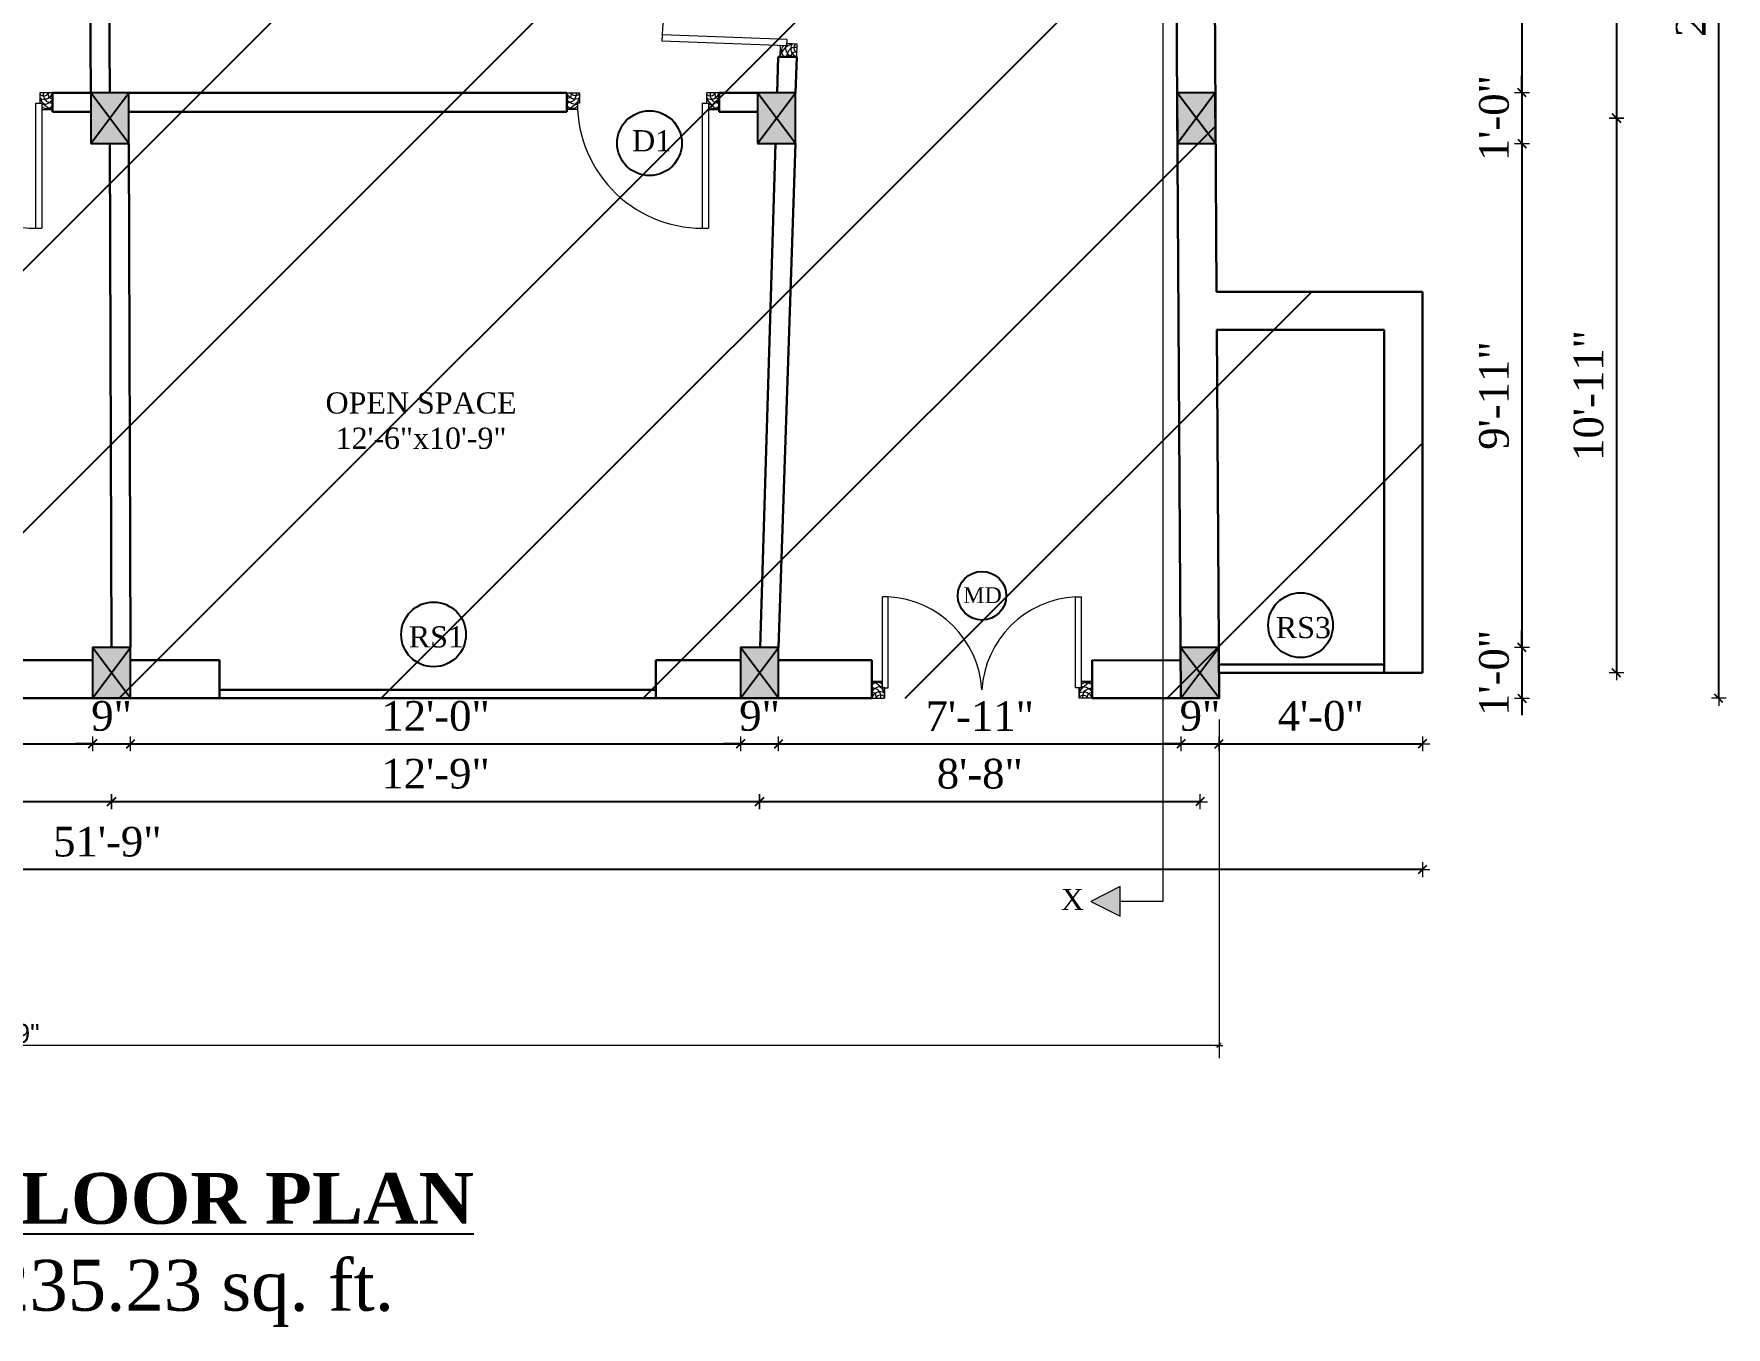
# Model space of a CAD drawing. Header units: inches. Extents: x 4069 to 291496, y -47643 to 12535.
# Drawn here: x 108158.3 to 108557.9, y -9514.3 to -9209 of the extents above; entities that cross this region are included whole.
import ezdxf

# ---------------------------------------------------------------- set-up
doc = ezdxf.new("R2010")
doc.units = ezdxf.units.IN
doc.header["$LTSCALE"] = 5
doc.header["$MEASUREMENT"] = 0
for name, color, linetype, lineweight in [('A-WALL', 7, 'Continuous', 9), ('Dimension', 7, 'Continuous', 18), ('DOOR', 62, 'Continuous', 0)]:
    doc.layers.add(name, color=color, linetype=linetype, lineweight=lineweight)
doc.layers.add('dim line', color=7, linetype='Continuous', lineweight=15, true_color=0xfab2b2)
doc.layers.add('TEXT', color=6, linetype='Continuous')
doc.layers.add('WALL', color=7, linetype='Continuous')
doc.styles.add('ordinary', font='times.ttf')
doc.styles.get("Standard").update_dxf_attribs({"font": 'arial.ttf'})
doc.dimstyles.new('Copy of 96', dxfattribs={"dimtxt": 7, "dimasz": 4, "dimexe": 0.5, "dimexo": 0.5, "dimgap": 3, "dimtad": 1, "dimdec": 1, "dimzin": 11, "dimdsep": 46, "dimlunit": 4, "dimtxsty": 'ordinary', "dimblk": 'OBLIQUE', "dimcen": 0.09, "dimse1": 1, "dimse2": 1, "dimclrt": 6, "dimazin": 0, "dimtfac": 1, "dimtdec": 1, "dimtix": 1, "dimtmove": 2, "dimatfit": 3, "dimldrblk": 'leader', "dimfxl": 0.5, "dimfxlon": 1, "dimtolj": 1, "dimtzin": 0, "dimarcsym": 0})
doc.dimstyles.new('Standard$0', dxfattribs={"dimtxt": 6, "dimasz": 4, "dimexe": 3, "dimexo": 6, "dimgap": 3, "dimtad": 1, "dimdec": 1, "dimzin": 0, "dimdsep": 46, "dimlunit": 4, "dimtxsty": 'Standard', "dimcen": 0.09, "dimclrd": 6, "dimclre": 6, "dimclrt": 7, "dimadec": 0, "dimazin": 0, "dimtfac": 1, "dimtdec": 1, "dimtix": 1, "dimtofl": 0, "dimtmove": 1, "dimatfit": 3, "dimfxl": 1, "dimtolj": 1, "dimtzin": 0, "dimlwd": 18, "dimlwe": 18, "dimarcsym": 0})

# ---------------------------------------------------------------- blocks, each defined once
blk = doc.blocks.new('C1a')
at = {"color": 1, "ltscale": 5}
for p, q in [((18657.75, 4625.76), (18648.75, 4625.76)), ((18648.75, 4625.76), (18648.82, 4613.76)), ((18657.82, 4613.76), (18657.75, 4625.76)), ((18648.82, 4613.76), (18657.82, 4613.76))]:
    blk.add_line(p, q, dxfattribs=at)
blk = doc.blocks.new('A$C27B36B59')
at = {"layer": 'DOOR'}
for p, q in [((0, 4), (0, 0)), ((2.5, 4), (0, 4)), ((2.5, 2.5), (2.5, 4)), ((0, 0), (3, 0)), ((3, 2.5), (2.5, 2.5)), ((3, 0), (3, 2.5))]:
    blk.add_line(p, q, dxfattribs=at)
for centre, radius, start, end in [((-1.4, -0.54), 4.75, 22.1411, 72.838), ((1.34, 2.09), 1.64, 45.138, 144.8948), ((2.21, 0.3), 2.49, 83.3149, 152.658), ((0.13, 0.37), 2.05, 349.4875, 93.6805), ((1.96, -0.47), 2.01, 58.7447, 166.495), ((-0.06, 0.32), 1.13, 343.542, 86.947), ((2.08, -0.4), 1.17, 38.2816, 160.1519)]:
    blk.add_arc(centre, radius, start, end, dxfattribs=at)
blk = doc.blocks.new('D2')
at = {"layer": 'DOOR'}
for p, q in [((74473.95, 24047.59), (74473.95, 24018.09)), ((74473.95, 24047.59), (74475.45, 24047.59)), ((74475.45, 24047.59), (74475.45, 24018.13))]:
    blk.add_line(p, q, dxfattribs=at)
blk.add_arc((74473.95, 24047.59), 29.5, 180, 272.9146, dxfattribs=at)
at = {"layer": 'DOOR', "xscale": -1, "rotation": 180}
blk.add_blockref('A$C27B36B59', (74441.95, 24050.09), dxfattribs=at)
at = {"layer": 'DOOR', "rotation": 180}
blk.add_blockref('A$C27B36B59', (74477.95, 24050.09), dxfattribs=at)
blk = doc.blocks.new('x-x')
at = {"ltscale": 5}
for points in [[(11364.03, -701.52), (11364.03, -694.51), (11357.15, -698.09)], [(11364.03, -1135.52), (11364.03, -1128.51), (11357.15, -1132.09)]]:
    blk.add_hatch(color=256, dxfattribs=at).paths.add_polyline_path(points)
for p, q in [((11364.03, -694.51), (11357.15, -698.09)), ((11364.03, -701.52), (11364.03, -694.51)), ((11357.15, -698.09), (11364.03, -701.52)), ((11374.13, -698.09), (11364.03, -698.09)), ((11374.13, -698.09), (11374.13, -1132.09)), ((11364.03, -1128.51), (11357.15, -1132.09)), ((11364.03, -1135.52), (11364.03, -1128.51)), ((11357.15, -1132.09), (11364.03, -1135.52)), ((11374.13, -1132.09), (11364.03, -1132.09))]:
    blk.add_line(p, q, dxfattribs=at)
at = {"layer": 'A-WALL', "color": 1, "ltscale": 5}
blk.add_line((11374.13, -1120.09), (11374.13, -1132.09), dxfattribs=at)
at = {"layer": 'TEXT', "style": 'ordinary'}
for p in [(11350.08, -700.97), (11350.08, -1134.1)]:
    blk.add_text('X', height=5, dxfattribs=at).set_placement(p)
blk = doc.blocks.new('oblique')
at = {"color": 0, "lineweight": -2}
blk.add_line((0.25, 0.25), (-0.25, -0.25), dxfattribs=at)
at = {"layer": 'dim line', "lineweight": 9}
for p, q in [((-0.4375, 0), (0.4375, 0)), ((0, 0.4375), (0, -0.4375))]:
    blk.add_line(p, q, dxfattribs=at)
blk = doc.blocks.new('*D2795')
at = {"layer": 'A-WALL', "color": 0, "lineweight": -2, "ltscale": 50, "transparency": 16777216}
blk.add_line((108433.62, -9390.27), (108329.62, -9390.27), dxfattribs=at)
at = {"layer": 'Defpoints', "color": 0, "ltscale": 50, "transparency": 16777216}
for p in [(108329.62, -9365.86), (108433.62, -9365.86), (108329.62, -9390.27)]:
    blk.add_point(p, dxfattribs=at)
at = {"layer": 'A-WALL', "color": 0, "lineweight": -2, "ltscale": 50, "transparency": 16777216, "xscale": 4, "yscale": 4, "zscale": 4, "rotation": 180}
blk.add_blockref('oblique', (108329.62, -9390.27), dxfattribs=at)
at = {"layer": 'A-WALL', "color": 0, "lineweight": -2, "ltscale": 50, "transparency": 16777216, "xscale": 4, "yscale": 4, "zscale": 4}
blk.add_blockref('oblique', (108433.62, -9390.27), dxfattribs=at)
at = {"layer": 'A-WALL', "color": 6, "ltscale": 50, "transparency": 16777216, "insert": (108381.62, -9383.71), "char_height": 7, "attachment_point": 5, "style": 'ordinary'}
blk.add_mtext('\\A1;8\'-8"', dxfattribs=at)
blk = doc.blocks.new('_OBLIQUE')
at = {"color": 0, "linetype": 'ByBlock'}
blk.add_line((-0.5, -0.5), (0.5, 0.5), dxfattribs=at)
blk = doc.blocks.new('leader')
at = {"layer": 'Dimension'}
for p, q in [((0, -4.328), (0, 4.328)), ((-4.424, 0), (4.424, 0))]:
    blk.add_line(p, q, dxfattribs=at)
blk = doc.blocks.new('*D2796')
at = {"layer": 'A-WALL', "color": 0, "lineweight": -2, "ltscale": 50, "transparency": 16777216}
blk.add_line((108329.62, -9390.27), (108176.62, -9390.27), dxfattribs=at)
at = {"layer": 'Defpoints', "color": 0, "ltscale": 50, "transparency": 16777216}
for p in [(108176.62, -9365.86), (108329.62, -9365.86), (108176.62, -9390.27)]:
    blk.add_point(p, dxfattribs=at)
at = {"layer": 'A-WALL', "color": 0, "lineweight": -2, "ltscale": 50, "transparency": 16777216, "xscale": 4, "yscale": 4, "zscale": 4, "rotation": 180}
blk.add_blockref('oblique', (108176.62, -9390.27), dxfattribs=at)
at = {"layer": 'A-WALL', "color": 0, "lineweight": -2, "ltscale": 50, "transparency": 16777216, "xscale": 4, "yscale": 4, "zscale": 4}
blk.add_blockref('oblique', (108329.62, -9390.27), dxfattribs=at)
at = {"layer": 'A-WALL', "color": 6, "ltscale": 50, "transparency": 16777216, "insert": (108253.12, -9383.7), "char_height": 7, "attachment_point": 5, "style": 'ordinary'}
blk.add_mtext('\\A1;12\'-9"', dxfattribs=at)
blk = doc.blocks.new('*D2797')
at = {"layer": 'A-WALL', "color": 0, "lineweight": -2, "ltscale": 50, "transparency": 16777216}
blk.add_line((108176.62, -9390.27), (108026.62, -9390.27), dxfattribs=at)
at = {"layer": 'Defpoints', "color": 0, "ltscale": 50, "transparency": 16777216}
for p in [(108026.62, -9365.86), (108176.62, -9365.86), (108026.62, -9390.27)]:
    blk.add_point(p, dxfattribs=at)
at = {"layer": 'A-WALL', "color": 0, "lineweight": -2, "ltscale": 50, "transparency": 16777216, "xscale": 4, "yscale": 4, "zscale": 4, "rotation": 180}
blk.add_blockref('oblique', (108026.62, -9390.27), dxfattribs=at)
at = {"layer": 'A-WALL', "color": 0, "lineweight": -2, "ltscale": 50, "transparency": 16777216, "xscale": 4, "yscale": 4, "zscale": 4}
blk.add_blockref('oblique', (108176.62, -9390.27), dxfattribs=at)
at = {"layer": 'A-WALL', "color": 6, "ltscale": 50, "transparency": 16777216, "insert": (108101.62, -9383.71), "char_height": 7, "attachment_point": 5, "style": 'ordinary'}
blk.add_mtext('\\A1;12\'-6"', dxfattribs=at)
blk = doc.blocks.new('*D2763')
at = {"layer": 'A-WALL', "color": 0, "lineweight": -2, "ltscale": 50, "transparency": 16777216}
blk.add_line((108486.12, -9406.32), (107865.12, -9406.32), dxfattribs=at)
at = {"layer": 'Defpoints', "color": 0, "ltscale": 50, "transparency": 16777216}
for p in [(108486.12, -9356.68), (107865.12, -9362.68), (107865.12, -9406.32)]:
    blk.add_point(p, dxfattribs=at)
at = {"layer": 'A-WALL', "color": 0, "lineweight": -2, "ltscale": 50, "transparency": 16777216, "xscale": 4, "yscale": 4, "zscale": 4, "rotation": 180}
blk.add_blockref('oblique', (107865.12, -9406.32), dxfattribs=at)
at = {"layer": 'A-WALL', "color": 0, "lineweight": -2, "ltscale": 50, "transparency": 16777216, "xscale": 4, "yscale": 4, "zscale": 4}
blk.add_blockref('oblique', (108486.12, -9406.32), dxfattribs=at)
at = {"layer": 'A-WALL', "color": 6, "ltscale": 50, "transparency": 16777216, "insert": (108175.62, -9399.75), "char_height": 7, "attachment_point": 5, "style": 'ordinary'}
blk.add_mtext('\\A1;51\'-9"', dxfattribs=at)
blk = doc.blocks.new('*D2758')
at = {"layer": 'A-WALL', "color": 0, "lineweight": -2, "ltscale": 50, "transparency": 16777216}
blk.add_line((108031.12, -9376.62), (108172.12, -9376.62), dxfattribs=at)
at = {"layer": 'Defpoints', "color": 0, "ltscale": 50, "transparency": 16777216}
for p in [(108031.12, -9365.86), (108172.12, -9365.86), (108172.12, -9376.62)]:
    blk.add_point(p, dxfattribs=at)
at = {"layer": 'A-WALL', "color": 0, "lineweight": -2, "ltscale": 50, "transparency": 16777216, "xscale": 4, "yscale": 4, "zscale": 4, "rotation": 180}
blk.add_blockref('oblique', (108031.12, -9376.62), dxfattribs=at)
at = {"layer": 'A-WALL', "color": 0, "lineweight": -2, "ltscale": 50, "transparency": 16777216, "xscale": 4, "yscale": 4, "zscale": 4}
blk.add_blockref('oblique', (108172.12, -9376.62), dxfattribs=at)
at = {"layer": 'A-WALL', "color": 6, "ltscale": 50, "transparency": 16777216, "insert": (108101.62, -9370.05), "char_height": 7, "attachment_point": 5, "style": 'ordinary'}
blk.add_mtext('\\A1;11\'-9"', dxfattribs=at)
blk = doc.blocks.new('*D2759')
at = {"layer": 'A-WALL', "color": 0, "lineweight": -2, "ltscale": 50, "transparency": 16777216}
for p, q in [((108172.12, -9376.62), (108168.12, -9376.62)), ((108172.12, -9376.62), (108181.12, -9376.62)), ((108181.12, -9376.62), (108185.12, -9376.62))]:
    blk.add_line(p, q, dxfattribs=at)
at = {"layer": 'Defpoints', "color": 0, "ltscale": 50, "transparency": 16777216}
for p in [(108172.12, -9365.86), (108181.12, -9365.86), (108181.12, -9376.62)]:
    blk.add_point(p, dxfattribs=at)
at = {"layer": 'A-WALL', "color": 0, "lineweight": -2, "ltscale": 50, "transparency": 16777216, "xscale": 4, "yscale": 4, "zscale": 4}
blk.add_blockref('oblique', (108172.12, -9376.62), dxfattribs=at)
at = {"layer": 'A-WALL', "color": 0, "lineweight": -2, "ltscale": 50, "transparency": 16777216, "xscale": 4, "yscale": 4, "zscale": 4, "rotation": 180}
blk.add_blockref('oblique', (108181.12, -9376.62), dxfattribs=at)
at = {"layer": 'A-WALL', "color": 6, "ltscale": 50, "transparency": 16777216, "insert": (108176.62, -9370.05), "char_height": 7, "attachment_point": 5, "style": 'ordinary'}
blk.add_mtext('\\A1;9"', dxfattribs=at)
blk = doc.blocks.new('*D2760')
at = {"layer": 'A-WALL', "color": 0, "lineweight": -2, "ltscale": 50, "transparency": 16777216}
blk.add_line((108181.12, -9376.62), (108325.12, -9376.62), dxfattribs=at)
at = {"layer": 'Defpoints', "color": 0, "ltscale": 50, "transparency": 16777216}
for p in [(108181.12, -9365.86), (108325.12, -9365.86), (108325.12, -9376.62)]:
    blk.add_point(p, dxfattribs=at)
at = {"layer": 'A-WALL', "color": 0, "lineweight": -2, "ltscale": 50, "transparency": 16777216, "xscale": 4, "yscale": 4, "zscale": 4, "rotation": 180}
blk.add_blockref('oblique', (108181.12, -9376.62), dxfattribs=at)
at = {"layer": 'A-WALL', "color": 0, "lineweight": -2, "ltscale": 50, "transparency": 16777216, "xscale": 4, "yscale": 4, "zscale": 4}
blk.add_blockref('oblique', (108325.12, -9376.62), dxfattribs=at)
at = {"layer": 'A-WALL', "color": 6, "ltscale": 50, "transparency": 16777216, "insert": (108253.12, -9370.06), "char_height": 7, "attachment_point": 5, "style": 'ordinary'}
blk.add_mtext('\\A1;12\'-0"', dxfattribs=at)
blk = doc.blocks.new('*D2761')
at = {"layer": 'A-WALL', "color": 0, "lineweight": -2, "ltscale": 50, "transparency": 16777216}
for p, q in [((108325.12, -9376.62), (108321.12, -9376.62)), ((108325.12, -9376.62), (108334.12, -9376.62)), ((108334.12, -9376.62), (108338.12, -9376.62))]:
    blk.add_line(p, q, dxfattribs=at)
at = {"layer": 'Defpoints', "color": 0, "ltscale": 50, "transparency": 16777216}
for p in [(108325.12, -9365.86), (108334.12, -9365.86), (108334.12, -9376.62)]:
    blk.add_point(p, dxfattribs=at)
at = {"layer": 'A-WALL', "color": 0, "lineweight": -2, "ltscale": 50, "transparency": 16777216, "xscale": 4, "yscale": 4, "zscale": 4}
blk.add_blockref('oblique', (108325.12, -9376.62), dxfattribs=at)
at = {"layer": 'A-WALL', "color": 0, "lineweight": -2, "ltscale": 50, "transparency": 16777216, "xscale": 4, "yscale": 4, "zscale": 4, "rotation": 180}
blk.add_blockref('oblique', (108334.12, -9376.62), dxfattribs=at)
at = {"layer": 'A-WALL', "color": 6, "ltscale": 50, "transparency": 16777216, "insert": (108329.62, -9370.05), "char_height": 7, "attachment_point": 5, "style": 'ordinary'}
blk.add_mtext('\\A1;9"', dxfattribs=at)
blk = doc.blocks.new('*D2762')
at = {"layer": 'A-WALL', "color": 0, "lineweight": -2, "ltscale": 50, "transparency": 16777216}
blk.add_line((108334.12, -9376.62), (108429.12, -9376.62), dxfattribs=at)
at = {"layer": 'Defpoints', "color": 0, "ltscale": 50, "transparency": 16777216}
for p in [(108334.12, -9365.86), (108429.12, -9365.86), (108429.12, -9376.62)]:
    blk.add_point(p, dxfattribs=at)
at = {"layer": 'A-WALL', "color": 0, "lineweight": -2, "ltscale": 50, "transparency": 16777216, "xscale": 4, "yscale": 4, "zscale": 4, "rotation": 180}
blk.add_blockref('oblique', (108334.12, -9376.62), dxfattribs=at)
at = {"layer": 'A-WALL', "color": 0, "lineweight": -2, "ltscale": 50, "transparency": 16777216, "xscale": 4, "yscale": 4, "zscale": 4}
blk.add_blockref('oblique', (108429.12, -9376.62), dxfattribs=at)
at = {"layer": 'A-WALL', "color": 6, "ltscale": 50, "transparency": 16777216, "insert": (108381.62, -9370.05), "char_height": 7, "attachment_point": 5, "style": 'ordinary'}
blk.add_mtext('\\A1;7\'-11"', dxfattribs=at)
blk = doc.blocks.new('*D2782')
at = {"layer": 'A-WALL', "color": 0, "lineweight": -2, "ltscale": 50, "transparency": 16777216}
for p, q in [((108429.12, -9376.62), (108425.12, -9376.62)), ((108429.12, -9376.62), (108438.12, -9376.62)), ((108438.12, -9376.62), (108442.12, -9376.62))]:
    blk.add_line(p, q, dxfattribs=at)
at = {"layer": 'Defpoints', "color": 0, "ltscale": 50, "transparency": 16777216}
for p in [(108429.12, -9365.86), (108438.12, -9365.86), (108438.12, -9376.62)]:
    blk.add_point(p, dxfattribs=at)
at = {"layer": 'A-WALL', "color": 0, "lineweight": -2, "ltscale": 50, "transparency": 16777216, "xscale": 4, "yscale": 4, "zscale": 4}
blk.add_blockref('oblique', (108429.12, -9376.62), dxfattribs=at)
at = {"layer": 'A-WALL', "color": 0, "lineweight": -2, "ltscale": 50, "transparency": 16777216, "xscale": 4, "yscale": 4, "zscale": 4, "rotation": 180}
blk.add_blockref('oblique', (108438.12, -9376.62), dxfattribs=at)
at = {"layer": 'A-WALL', "color": 6, "ltscale": 50, "transparency": 16777216, "insert": (108433.62, -9370.05), "char_height": 7, "attachment_point": 5, "style": 'ordinary'}
blk.add_mtext('\\A1;9"', dxfattribs=at)
blk = doc.blocks.new('*D2783')
at = {"layer": 'A-WALL', "color": 0, "lineweight": -2, "ltscale": 50, "transparency": 16777216}
blk.add_line((108438.12, -9376.62), (108486.12, -9376.62), dxfattribs=at)
at = {"layer": 'Defpoints', "color": 0, "ltscale": 50, "transparency": 16777216}
for p in [(108486.12, -9359.86), (108438.12, -9365.86), (108486.12, -9376.62)]:
    blk.add_point(p, dxfattribs=at)
at = {"layer": 'A-WALL', "color": 0, "lineweight": -2, "ltscale": 50, "transparency": 16777216, "xscale": 4, "yscale": 4, "zscale": 4, "rotation": 180}
blk.add_blockref('oblique', (108438.12, -9376.62), dxfattribs=at)
at = {"layer": 'A-WALL', "color": 0, "lineweight": -2, "ltscale": 50, "transparency": 16777216, "xscale": 4, "yscale": 4, "zscale": 4}
blk.add_blockref('oblique', (108486.12, -9376.62), dxfattribs=at)
at = {"layer": 'A-WALL', "color": 6, "ltscale": 50, "transparency": 16777216, "insert": (108462.12, -9370.06), "char_height": 7, "attachment_point": 5, "style": 'ordinary'}
blk.add_mtext('\\A1;4\'-0"', dxfattribs=at)
blk = doc.blocks.new('*D2787')
at = {"layer": 'A-WALL', "color": 0, "lineweight": -2, "ltscale": 50, "transparency": 16777216}
blk.add_line((108509.65, -9169.86), (108509.65, -9222.86), dxfattribs=at)
at = {"layer": 'Defpoints', "color": 0, "ltscale": 50, "transparency": 16777216}
for p in [(108436.91, -9169.86), (108437.24, -9222.86), (108509.65, -9222.86)]:
    blk.add_point(p, dxfattribs=at)
at = {"layer": 'A-WALL', "color": 0, "lineweight": -2, "ltscale": 50, "transparency": 16777216, "xscale": 4, "yscale": 4, "zscale": 4}
for p, rotation in [((108509.65, -9169.86), 90), ((108509.65, -9222.86), 270)]:
    blk.add_blockref('oblique', p, dxfattribs=dict(at, rotation=rotation))
at = {"layer": 'A-WALL', "color": 6, "ltscale": 50, "transparency": 16777216, "insert": (108503.08, -9196.36), "char_height": 7, "attachment_point": 5, "rotation": 90, "style": 'ordinary'}
blk.add_mtext('\\A1;4\'-5"', dxfattribs=at)
blk = doc.blocks.new('*D2788')
at = {"layer": 'A-WALL', "color": 0, "lineweight": -2, "ltscale": 50, "transparency": 16777216}
for p, q in [((108509.65, -9222.86), (108509.65, -9218.86)), ((108509.65, -9222.86), (108509.65, -9234.86)), ((108509.65, -9234.86), (108509.65, -9238.86))]:
    blk.add_line(p, q, dxfattribs=at)
at = {"layer": 'Defpoints', "color": 0, "ltscale": 50, "transparency": 16777216}
for p in [(108437.24, -9222.86), (108437.31, -9234.86), (108509.65, -9234.86)]:
    blk.add_point(p, dxfattribs=at)
at = {"layer": 'A-WALL', "color": 0, "lineweight": -2, "ltscale": 50, "transparency": 16777216, "xscale": 4, "yscale": 4, "zscale": 4}
for p, rotation in [((108509.65, -9222.86), 270), ((108509.65, -9234.86), 90)]:
    blk.add_blockref('oblique', p, dxfattribs=dict(at, rotation=rotation))
at = {"layer": 'A-WALL', "color": 6, "ltscale": 50, "transparency": 16777216, "insert": (108503.08, -9228.86), "char_height": 7, "attachment_point": 5, "rotation": 90, "style": 'ordinary'}
blk.add_mtext('\\A1;1\'-0"', dxfattribs=at)
blk = doc.blocks.new('*D2789')
at = {"layer": 'A-WALL', "color": 0, "lineweight": -2, "ltscale": 50, "transparency": 16777216}
blk.add_line((108509.65, -9234.86), (108509.65, -9353.86), dxfattribs=at)
at = {"layer": 'Defpoints', "color": 0, "ltscale": 50, "transparency": 16777216}
for p in [(108437.31, -9234.86), (108438.05, -9353.86), (108509.65, -9353.86)]:
    blk.add_point(p, dxfattribs=at)
at = {"layer": 'A-WALL', "color": 0, "lineweight": -2, "ltscale": 50, "transparency": 16777216, "xscale": 4, "yscale": 4, "zscale": 4}
for p, rotation in [((108509.65, -9234.86), 90), ((108509.65, -9353.86), 270)]:
    blk.add_blockref('oblique', p, dxfattribs=dict(at, rotation=rotation))
at = {"layer": 'A-WALL', "color": 6, "ltscale": 50, "transparency": 16777216, "insert": (108503.07, -9294.36), "char_height": 7, "attachment_point": 5, "rotation": 90, "style": 'ordinary'}
blk.add_mtext('\\A1;9\'-11"', dxfattribs=at)
blk = doc.blocks.new('*D2790')
at = {"layer": 'A-WALL', "color": 0, "lineweight": -2, "ltscale": 50, "transparency": 16777216}
for p, q in [((108509.65, -9353.86), (108509.65, -9349.86)), ((108509.65, -9353.86), (108509.65, -9365.86)), ((108509.65, -9365.86), (108509.65, -9369.86))]:
    blk.add_line(p, q, dxfattribs=at)
at = {"layer": 'Defpoints', "color": 0, "ltscale": 50, "transparency": 16777216}
for p in [(108438.05, -9353.86), (108438.12, -9365.86), (108509.65, -9365.86)]:
    blk.add_point(p, dxfattribs=at)
at = {"layer": 'A-WALL', "color": 0, "lineweight": -2, "ltscale": 50, "transparency": 16777216, "xscale": 4, "yscale": 4, "zscale": 4}
for p, rotation in [((108509.65, -9353.86), 270), ((108509.65, -9365.86), 90)]:
    blk.add_blockref('oblique', p, dxfattribs=dict(at, rotation=rotation))
at = {"layer": 'A-WALL', "color": 6, "ltscale": 50, "transparency": 16777216, "insert": (108503.08, -9359.86), "char_height": 7, "attachment_point": 5, "rotation": 90, "style": 'ordinary'}
blk.add_mtext('\\A1;1\'-0"', dxfattribs=at)
blk = doc.blocks.new('*D2792')
at = {"layer": 'A-WALL', "color": 0, "lineweight": -2, "ltscale": 50, "transparency": 16777216}
blk.add_line((108531.95, -9163.86), (108531.95, -9228.86), dxfattribs=at)
at = {"layer": 'Defpoints', "color": 0, "ltscale": 50, "transparency": 16777216}
for p in [(108436.88, -9163.86), (108437.28, -9228.86), (108531.95, -9228.86)]:
    blk.add_point(p, dxfattribs=at)
at = {"layer": 'A-WALL', "color": 0, "lineweight": -2, "ltscale": 50, "transparency": 16777216, "xscale": 4, "yscale": 4, "zscale": 4}
for p, rotation in [((108531.95, -9163.86), 90), ((108531.95, -9228.86), 270)]:
    blk.add_blockref('oblique', p, dxfattribs=dict(at, rotation=rotation))
at = {"layer": 'A-WALL', "color": 6, "ltscale": 50, "transparency": 16777216, "insert": (108525.39, -9196.36), "char_height": 7, "attachment_point": 5, "rotation": 90, "style": 'ordinary'}
blk.add_mtext('\\A1;5\'-5"', dxfattribs=at)
blk = doc.blocks.new('*D2793')
at = {"layer": 'A-WALL', "color": 0, "lineweight": -2, "ltscale": 50, "transparency": 16777216}
blk.add_line((108531.95, -9228.86), (108531.95, -9359.86), dxfattribs=at)
at = {"layer": 'Defpoints', "color": 0, "ltscale": 50, "transparency": 16777216}
for p in [(108437.28, -9228.86), (108438.08, -9359.86), (108531.95, -9359.86)]:
    blk.add_point(p, dxfattribs=at)
at = {"layer": 'A-WALL', "color": 0, "lineweight": -2, "ltscale": 50, "transparency": 16777216, "xscale": 4, "yscale": 4, "zscale": 4}
for p, rotation in [((108531.95, -9228.86), 90), ((108531.95, -9359.86), 270)]:
    blk.add_blockref('oblique', p, dxfattribs=dict(at, rotation=rotation))
at = {"layer": 'A-WALL', "color": 6, "ltscale": 50, "transparency": 16777216, "insert": (108525.39, -9294.36), "char_height": 7, "attachment_point": 5, "rotation": 90, "style": 'ordinary'}
blk.add_mtext('\\A1;10\'-11"', dxfattribs=at)
blk = doc.blocks.new('*D2794')
at = {"layer": 'A-WALL', "color": 0, "lineweight": -2, "ltscale": 50, "transparency": 16777216}
blk.add_line((108556.11, -9365.86), (108556.11, -9027.86), dxfattribs=at)
at = {"layer": 'Defpoints', "color": 0, "ltscale": 50, "transparency": 16777216}
for p in [(108436.04, -9027.86), (108556.11, -9027.86), (108438.12, -9365.86)]:
    blk.add_point(p, dxfattribs=at)
at = {"layer": 'A-WALL', "color": 0, "lineweight": -2, "ltscale": 50, "transparency": 16777216, "xscale": 4, "yscale": 4, "zscale": 4}
for p, rotation in [((108556.11, -9027.86), 90), ((108556.11, -9365.86), 270)]:
    blk.add_blockref('oblique', p, dxfattribs=dict(at, rotation=rotation))
at = {"layer": 'A-WALL', "color": 6, "ltscale": 50, "transparency": 16777216, "insert": (108549.54, -9196.86), "char_height": 7, "attachment_point": 5, "rotation": 90, "style": 'ordinary'}
blk.add_mtext('\\A1;28\'-2"', dxfattribs=at)
blk = doc.blocks.new('*D2764')
at = {"layer": 'A-WALL', "color": 47, "lineweight": 0, "ltscale": 5, "transparency": 16777216}
for p, q in [((107865.12, -9370.86), (107865.12, -9450.81)), ((108438.12, -9370.86), (108438.12, -9450.81))]:
    blk.add_line(p, q, dxfattribs=at)
at = {"layer": 'A-WALL', "color": 33, "lineweight": 0, "ltscale": 5, "transparency": 16777216}
blk.add_line((108438.12, -9447.81), (107865.12, -9447.81), dxfattribs=at)
at = {"layer": 'Defpoints', "color": 0, "ltscale": 5, "transparency": 16777216}
for p in [(107865.12, -9365.86), (108438.12, -9365.86), (107865.12, -9447.81)]:
    blk.add_point(p, dxfattribs=at)
at = {"layer": 'A-WALL', "color": 33, "lineweight": 0, "ltscale": 5, "transparency": 16777216, "xscale": 2, "yscale": 2, "zscale": 2, "rotation": 180}
blk.add_blockref('oblique', (107865.12, -9447.81), dxfattribs=at)
at = {"layer": 'A-WALL', "color": 33, "lineweight": 0, "ltscale": 5, "transparency": 16777216, "xscale": 2, "yscale": 2, "zscale": 2}
blk.add_blockref('oblique', (108438.12, -9447.81), dxfattribs=at)
at = {"layer": 'A-WALL', "color": 7, "ltscale": 5, "transparency": 16777216, "insert": (108151.62, -9445.01), "char_height": 4.5, "attachment_point": 5}
blk.add_mtext('\\A1;47\'-9"', dxfattribs=at)

msp = doc.modelspace()

# ---------------------------------------------------------------- hatches: boundary and pattern name
at = {"layer": 'WALL', "linetype": 'ByBlock', "ltscale": 5, "true_color": 0xf8991e}
h = msp.add_hatch(dxfattribs=at)
h.set_pattern_fill('ANSI31', color=30, scale=350)
h.set_pattern_definition([(45, (101420.817, -6780.805), (-30.93592, 30.93592), [])])
h.paths.add_polyline_path([(107865.12009, -9365.85755), (108057.04121, -9027.85755), (108436.04121, -9027.85755), (108437.52964, -9269.85755), (108486.12009, -9269.85755), (108486.12009, -9359.85755), (108438.12009, -9359.85755), (108438.12009, -9365.85755)])
h = msp.add_hatch(color=30, dxfattribs=at)
h.dxf.hatch_style = 1
h.paths.add_polyline_path([(108176.18647, -9228.85755), (108171.68647, -9234.85755), (108180.68647, -9234.85755)])
h.paths.add_polyline_path([(108180.68647, -9234.85755), (108180.68647, -9222.85755), (108176.18647, -9228.85755)])
h.paths.add_polyline_path([(108176.18647, -9228.85755), (108180.68647, -9222.85755), (108171.68647, -9222.85755)])
h.paths.add_polyline_path([(108171.68647, -9222.85755), (108171.68647, -9234.85755), (108176.18647, -9228.85755)])
h = msp.add_hatch(color=30, dxfattribs=at)
h.dxf.hatch_style = 1
h.paths.add_polyline_path([(108333.60671, -9228.85755), (108329.10671, -9234.85755), (108338.10671, -9234.85755)])
h.paths.add_polyline_path([(108338.10671, -9234.85755), (108338.10671, -9222.85755), (108333.60671, -9228.85755)])
h.paths.add_polyline_path([(108333.60671, -9228.85755), (108338.10671, -9222.85755), (108329.10671, -9222.85755)])
h.paths.add_polyline_path([(108329.10671, -9222.85755), (108329.10671, -9234.85755), (108333.60671, -9228.85755)])
h = msp.add_hatch(color=30, dxfattribs=at)
h.dxf.hatch_style = 1
h.paths.add_polyline_path([(108437.31437, -9234.85755), (108432.77738, -9228.85755), (108428.3142, -9234.85755)])
h.paths.add_polyline_path([(108437.31437, -9234.85755), (108437.24056, -9222.85755), (108432.77738, -9228.85755)])
h.paths.add_polyline_path([(108437.24056, -9222.85755), (108428.24039, -9222.85755), (108432.77738, -9228.85755)])
h.paths.add_polyline_path([(108432.77738, -9228.85755), (108428.24039, -9222.85755), (108428.3142, -9234.85755)])
h = msp.add_hatch(color=30, dxfattribs=at)
h.dxf.hatch_style = 1
h.paths.add_polyline_path([(108176.62001, -9359.85755), (108172.12001, -9365.85755), (108181.12001, -9365.85755)])
h.paths.add_polyline_path([(108181.12001, -9365.85755), (108181.12001, -9353.85755), (108176.62001, -9359.85755)])
h.paths.add_polyline_path([(108176.62001, -9359.85755), (108181.12001, -9353.85755), (108172.12001, -9353.85755)])
h.paths.add_polyline_path([(108172.12001, -9353.85755), (108172.12001, -9365.85755), (108176.62001, -9359.85755)])
h = msp.add_hatch(color=30, dxfattribs=at)
h.dxf.hatch_style = 1
h.paths.add_polyline_path([(108329.62001, -9359.85755), (108325.12001, -9365.85755), (108334.12001, -9365.85755)])
h.paths.add_polyline_path([(108334.12001, -9365.85755), (108334.12001, -9353.85755), (108329.62001, -9359.85755)])
h.paths.add_polyline_path([(108329.62001, -9359.85755), (108334.12001, -9353.85755), (108325.12001, -9353.85755)])
h.paths.add_polyline_path([(108325.12001, -9353.85755), (108325.12001, -9365.85755), (108329.62001, -9359.85755)])
h = msp.add_hatch(color=30, dxfattribs=at)
h.dxf.hatch_style = 1
h.paths.add_polyline_path([(108438.12009, -9365.85755), (108433.5831, -9359.85755), (108429.11992, -9365.85755)])
h.paths.add_polyline_path([(108438.12009, -9365.85755), (108438.04629, -9353.85755), (108433.5831, -9359.85755)])
h.paths.add_polyline_path([(108438.04629, -9353.85755), (108429.04612, -9353.85755), (108433.5831, -9359.85755)])
h.paths.add_polyline_path([(108433.5831, -9359.85755), (108429.04612, -9353.85755), (108429.11992, -9365.85755)])

# ---------------------------------------------------------------- linework, layer by layer
at = {"color": 1, "ltscale": 5}
for p, q in [((108171.68647, -9234.85755), (108180.68647, -9222.85755)), ((108180.68647, -9234.85755), (108171.68647, -9222.85755)), ((108329.10671, -9234.85755), (108338.10671, -9222.85755)), ((108338.10671, -9234.85755), (108329.10671, -9222.85755)), ((108437.31437, -9234.85755), (108428.24039, -9222.85755)), ((108437.24056, -9222.85755), (108428.3142, -9234.85755)), ((108172.12001, -9365.85755), (108181.12001, -9353.85755)), ((108181.12001, -9365.85755), (108172.12001, -9353.85755)), ((108325.12001, -9365.85755), (108334.12001, -9353.85755)), ((108334.12001, -9365.85755), (108325.12001, -9353.85755)), ((108438.12009, -9365.85755), (108429.04612, -9353.85755)), ((108429.11992, -9365.85755), (108438.04629, -9353.85755))]:
    msp.add_line(p, q, dxfattribs=at)
at = {"layer": 'A-WALL', "lineweight": 30}
for p, q in [((108429.11992, -9365.85755), (108427.04104, -9027.85755)), ((108437.52964, -9269.85755), (108436.04121, -9027.85755)), ((108171.68647, -9222.85755), (108171.47135, -9169.85755)), ((108176.18643, -9222.83928), (108175.97131, -9169.83928)), ((108334.04799, -9214.35755), (108333.78931, -9222.85755)), ((108334.04799, -9214.35755), (108338.42396, -9214.35755)), ((108338.42396, -9214.35755), (108338.10671, -9222.85755)), ((108162.68647, -9222.85755), (108162.68647, -9227.35755)), ((108171.68647, -9222.85755), (108162.68647, -9222.85755)), ((108180.66663, -9222.85755), (108284.10671, -9222.85755)), ((108284.10671, -9222.85755), (108284.10671, -9227.35755)), ((108320.10671, -9222.85755), (108329.10671, -9222.85755)), ((108320.10671, -9222.85755), (108320.10671, -9227.35755)), ((108171.68647, -9227.35755), (108162.68647, -9227.35755)), ((108180.66663, -9227.35755), (108284.10671, -9227.35755)), ((108320.10671, -9227.35755), (108329.10671, -9227.35755)), ((108176.60015, -9353.85755), (108176.20632, -9234.85755)), ((108181.11998, -9353.85755), (108180.68647, -9234.85755)), ((108333.42412, -9234.85755), (108329.8026, -9353.85755)), ((108338.10671, -9234.85755), (108334.12001, -9353.85755)), ((108486.12009, -9269.85755), (108437.52964, -9269.85755)), ((108486.12009, -9359.85755), (108486.12009, -9269.85755)), ((108477.12009, -9278.85755), (108437.52964, -9278.85755)), ((108438.12009, -9365.85755), (108437.58499, -9278.85755)), ((108477.12009, -9359.85755), (108477.12009, -9278.85755)), ((108151.12009, -9356.85755), (108172.12001, -9356.85755)), ((108181.12001, -9356.85755), (108202.12009, -9356.85755)), ((108202.12009, -9365.85755), (108202.12009, -9356.85755)), ((108305.12009, -9356.85755), (108325.12001, -9356.85755)), ((108305.12009, -9365.85755), (108305.12009, -9356.85755)), ((108334.12001, -9356.85755), (108356.12009, -9356.85755)), ((108356.12009, -9365.85755), (108356.12009, -9356.85755)), ((108408.12009, -9356.85755), (108429.06491, -9356.91324)), ((108408.12009, -9365.85755), (108408.12009, -9356.85755)), ((108438.12009, -9357.85755), (108477.12009, -9357.85755)), ((108438.12009, -9359.85755), (108486.12009, -9359.85755)), ((108151.12009, -9365.85755), (108202.12009, -9365.85755)), ((108202.12009, -9363.85755), (108305.12009, -9363.85755)), ((108202.12009, -9365.85755), (108305.12009, -9365.85755)), ((108305.12009, -9365.85755), (108356.12009, -9365.85755)), ((108408.12009, -9365.85755), (108438.12009, -9365.85755))]:
    msp.add_line(p, q, dxfattribs=at)
at = {"layer": 'DOOR', "ltscale": 0.5}
for p, q in [((108360.02009, -9341.90598), (108358.62009, -9341.90598)), ((108358.62009, -9363.35755), (108358.62009, -9341.90598)), ((108360.02009, -9363.35755), (108360.02009, -9341.90598)), ((108404.22009, -9363.35755), (108404.22009, -9341.90598)), ((108404.22009, -9341.90598), (108405.62009, -9341.90598)), ((108405.62009, -9363.35755), (108405.62009, -9341.90598)), ((108356.12009, -9361.85755), (108358.52009, -9361.85755)), ((108408.12009, -9361.85755), (108405.72009, -9361.85755)), ((108356.12009, -9365.85755), (108359.12009, -9365.85755)), ((108358.62009, -9363.35755), (108360.02009, -9363.35755)), ((108359.12009, -9363.45755), (108359.12009, -9365.85755)), ((108405.62009, -9363.35755), (108404.22009, -9363.35755)), ((108405.12009, -9363.45755), (108405.12009, -9365.85755))]:
    msp.add_line(p, q, dxfattribs=at)
for centre, start, end in [((108358.78289, -9365.25205), 3.4196087, 86.9665117), ((108405.45729, -9365.25205), 93.0334883, 176.5803913)]:
    msp.add_arc(centre, 23.37883, start, end, dxfattribs=at)
at = {"layer": 'TEXT'}
for centre, radius in [((108303.6331, -9234.77716), 7.64038), ((108382.15355, -9341.64458), 5.73028), ((108457.36576, -9348.59117), 7.64038), ((108252.65055, -9350.78267), 7.64038)]:
    msp.add_circle(centre, radius, dxfattribs=at)
at = {"layer": 'WALL', "color": 2, "linetype": 'ByBlock', "ltscale": 5}
for points in [[(108171.68647, -9234.85755), (108180.68647, -9234.85755), (108180.68647, -9222.85755), (108171.68647, -9222.85755)], [(108329.10671, -9234.85755), (108338.10671, -9234.85755), (108338.10671, -9222.85755), (108329.10671, -9222.85755)], [(108428.24039, -9222.85755), (108428.3142, -9234.85755), (108437.31437, -9234.85755), (108437.24056, -9222.85755)], [(108172.12001, -9365.85755), (108181.12001, -9365.85755), (108181.12001, -9353.85755), (108172.12001, -9353.85755)], [(108325.12001, -9365.85755), (108334.12001, -9365.85755), (108334.12001, -9353.85755), (108325.12001, -9353.85755)], [(108429.04612, -9353.85755), (108429.11992, -9365.85755), (108438.12009, -9365.85755), (108438.04629, -9353.85755)]]:
    msp.add_lwpolyline(points, close=True, dxfattribs=at)

# ---------------------------------------------------------------- block references
at = {"layer": 'A-WALL', "color": 1}
msp.add_blockref('x-x', (97050.70347, -8281.76659), dxfattribs=at)
at = {"layer": 'DOOR'}
msp.add_blockref('A$C27B36B59', (108356.12009, -9365.85755), dxfattribs=at)
at = {"layer": 'DOOR', "xscale": -1}
msp.add_blockref('A$C27B36B59', (108408.12009, -9365.85755), dxfattribs=at)
at = {"layer": 'WALL', "color": 2, "linetype": 'ByBlock', "rotation": 267.8625062016944}
msp.add_blockref('D2', (87082.92276, 66108.78373), dxfattribs=at)
at = {"layer": 'WALL', "color": 2, "linetype": 'ByBlock'}
for p in [(33684.73524, -33272.94546), (33842.15549, -33272.94546)]:
    msp.add_blockref('D2', p, dxfattribs=at)
at = {"layer": 'WALL', "color": 2, "linetype": 'ByBlock', "ltscale": 5}
for p in [(89779.49515, -13848.61672), (89780.30088, -13979.61672)]:
    msp.add_blockref('C1a', p, dxfattribs=at)

# ---------------------------------------------------------------- texts
at = {"layer": 'TEXT', "style": 'ordinary'}
for s, height, rotation, p in [('D1', 5, 0.0003881, (108299.53513, -9236.70228)), ('MD', 3.75, 359.9996119, (108377.70471, -9343.37919)), ('RS1', 5, 0.0003881, (108246.80697, -9353.84679)), ('RS3', 5, 0.0003881, (108451.52218, -9351.65529))]:
    msp.add_text(s, height=height, rotation=rotation, dxfattribs=at).set_placement(p)
at = {"layer": 'TEXT', "insert": (108249.69392, -9307.02572), "char_height": 5, "attachment_point": 8, "rotation": 359.9996119, "style": 'ordinary'}
msp.add_mtext_dynamic_manual_height_columns('OPEN SPACE\\P12\'-6"x10\'-9"', width=101.5687276, gutter_width=1720.71691, heights=[0], dxfattribs=at)
at = {"layer": 'TEXT', "char_height": 12, "width": 219.8150831, "attachment_point": 8, "rotation": 359.9996119, "style": 'ordinary'}
for s, insert in [('{\\fTimes New Roman|b1|i0|c0|p18;\\LGROUND FLOOR PLAN}', (108160.47865, -9490.10502)), ('AREA = 1235.23 sq. ft.', (108156.89389, -9514.34577))]:
    msp.add_mtext(s, dxfattribs=dict(at, insert=insert))

# ---------------------------------------------------------------- dimensions: what is measured, and where the dimension line sits
at = {"layer": 'A-WALL', "ltscale": 50}
for base, p1, p2, picture, middle in [((108556.1052, -9027.85755), (108438.12009, -9365.85755), (108436.04121, -9027.85755), '*D2794', (108549.54464, -9196.85755)), ((108531.94985, -9228.85755), (108436.87768, -9163.85755), (108437.27747, -9228.85755), '*D2792', (108525.38929, -9196.35755)), ((108509.64505, -9222.85755), (108436.91458, -9169.85755), (108437.24056, -9222.85755), '*D2787', (108503.08449, -9196.35755)), ((108509.64505, -9234.85755), (108437.24056, -9222.85755), (108437.31437, -9234.85755), '*D2788', (108503.08449, -9228.85755)), ((108531.94985, -9359.85755), (108437.27747, -9228.85755), (108438.08319, -9359.85755), '*D2793', (108525.38929, -9294.35755)), ((108509.64505, -9353.85755), (108437.31437, -9234.85755), (108438.04629, -9353.85755), '*D2789', (108503.07439, -9294.35755)), ((108509.64505, -9365.85755), (108438.04629, -9353.85755), (108438.12009, -9365.85755), '*D2790', (108503.08449, -9359.85755))]:
    dim = msp.add_linear_dim(base=base, p1=p1, p2=p2, angle=90, dimstyle='Copy of 96', override={"dimdec": 0, "dimblk": 'oblique', "dimtdec": 0, "dimarcsym": 1}, dxfattribs=at)
    dim.commit()
    dim.dimension.update_dxf_attribs({"geometry": picture, "text_midpoint": middle})
for base, p1, p2, picture, middle in [((107865.12009, -9406.32082), (108486.12009, -9356.67803), (107865.12009, -9362.67803), '*D2763', (108175.62009, -9399.75017)), ((108486.12009, -9376.61653), (108438.12009, -9365.85755), (108486.12009, -9359.85755), '*D2783', (108462.12009, -9370.05597)), ((108026.62001, -9390.27088), (108176.62001, -9365.85755), (108026.62001, -9365.85755), '*D2797', (108101.62001, -9383.71032)), ((108172.12001, -9376.61653), (108031.12001, -9365.85755), (108172.12001, -9365.85755), '*D2758', (108101.62001, -9370.04588)), ((108181.12001, -9376.61653), (108172.12001, -9365.85755), (108181.12001, -9365.85755), '*D2759', (108176.62001, -9370.04588)), ((108176.62001, -9390.27088), (108329.62001, -9365.85755), (108176.62001, -9365.85755), '*D2796', (108253.12001, -9383.70022)), ((108325.12001, -9376.61653), (108181.12001, -9365.85755), (108325.12001, -9365.85755), '*D2760', (108253.12001, -9370.05597)), ((108334.12001, -9376.61653), (108325.12001, -9365.85755), (108334.12001, -9365.85755), '*D2761', (108329.62001, -9370.04588)), ((108429.11992, -9376.61653), (108334.12001, -9365.85755), (108429.11992, -9365.85755), '*D2762', (108381.61996, -9370.04588)), ((108438.12009, -9376.61653), (108429.11992, -9365.85755), (108438.12009, -9365.85755), '*D2782', (108433.62001, -9370.04588))]:
    dim = msp.add_linear_dim(base=base, p1=p1, p2=p2, dimstyle='Copy of 96', override={"dimdec": 0, "dimblk": 'oblique', "dimtdec": 0, "dimarcsym": 1}, dxfattribs=at)
    dim.commit()
    dim.dimension.update_dxf_attribs({"geometry": picture, "text_midpoint": middle})
at = {"layer": 'A-WALL', "ltscale": 5}
dim = msp.add_linear_dim(base=(107865.12009, -9447.8082), p1=(108438.12009, -9365.85755), p2=(107865.12009, -9365.85755), dimstyle='Standard$0', override={"dimtxt": 4.5, "dimasz": 2, "dimexo": 5, "dimgap": 0.5, "dimdec": 0, "dimzin": 12, "dimpost": '\\X', "dimblk": 'oblique', "dimcen": 3, "dimclrd": 33, "dimclre": 47, "dimtfac": 0.5, "dimtdec": 0, "dimfxl": 3, "dimlwd": 0, "dimlwe": 0}, dxfattribs=at)
dim.commit()
dim.dimension.update_dxf_attribs({"geometry": '*D2764', "text_midpoint": (108151.62009, -9445.01062)})
at = {"layer": 'A-WALL', "ltscale": 50}
dim = msp.add_aligned_dim(p1=(108433.62001, -9365.85755), p2=(108329.62001, -9365.85755), distance=24.41333, dimstyle='Copy of 96', override={"dimdec": 0, "dimblk": 'oblique', "dimtdec": 0, "dimarcsym": 1}, dxfattribs=at)
dim.commit()
dim.dimension.update_dxf_attribs({"geometry": '*D2795', "text_midpoint": (108381.62001, -9383.71032)})

doc.saveas('drawing.dxf')
